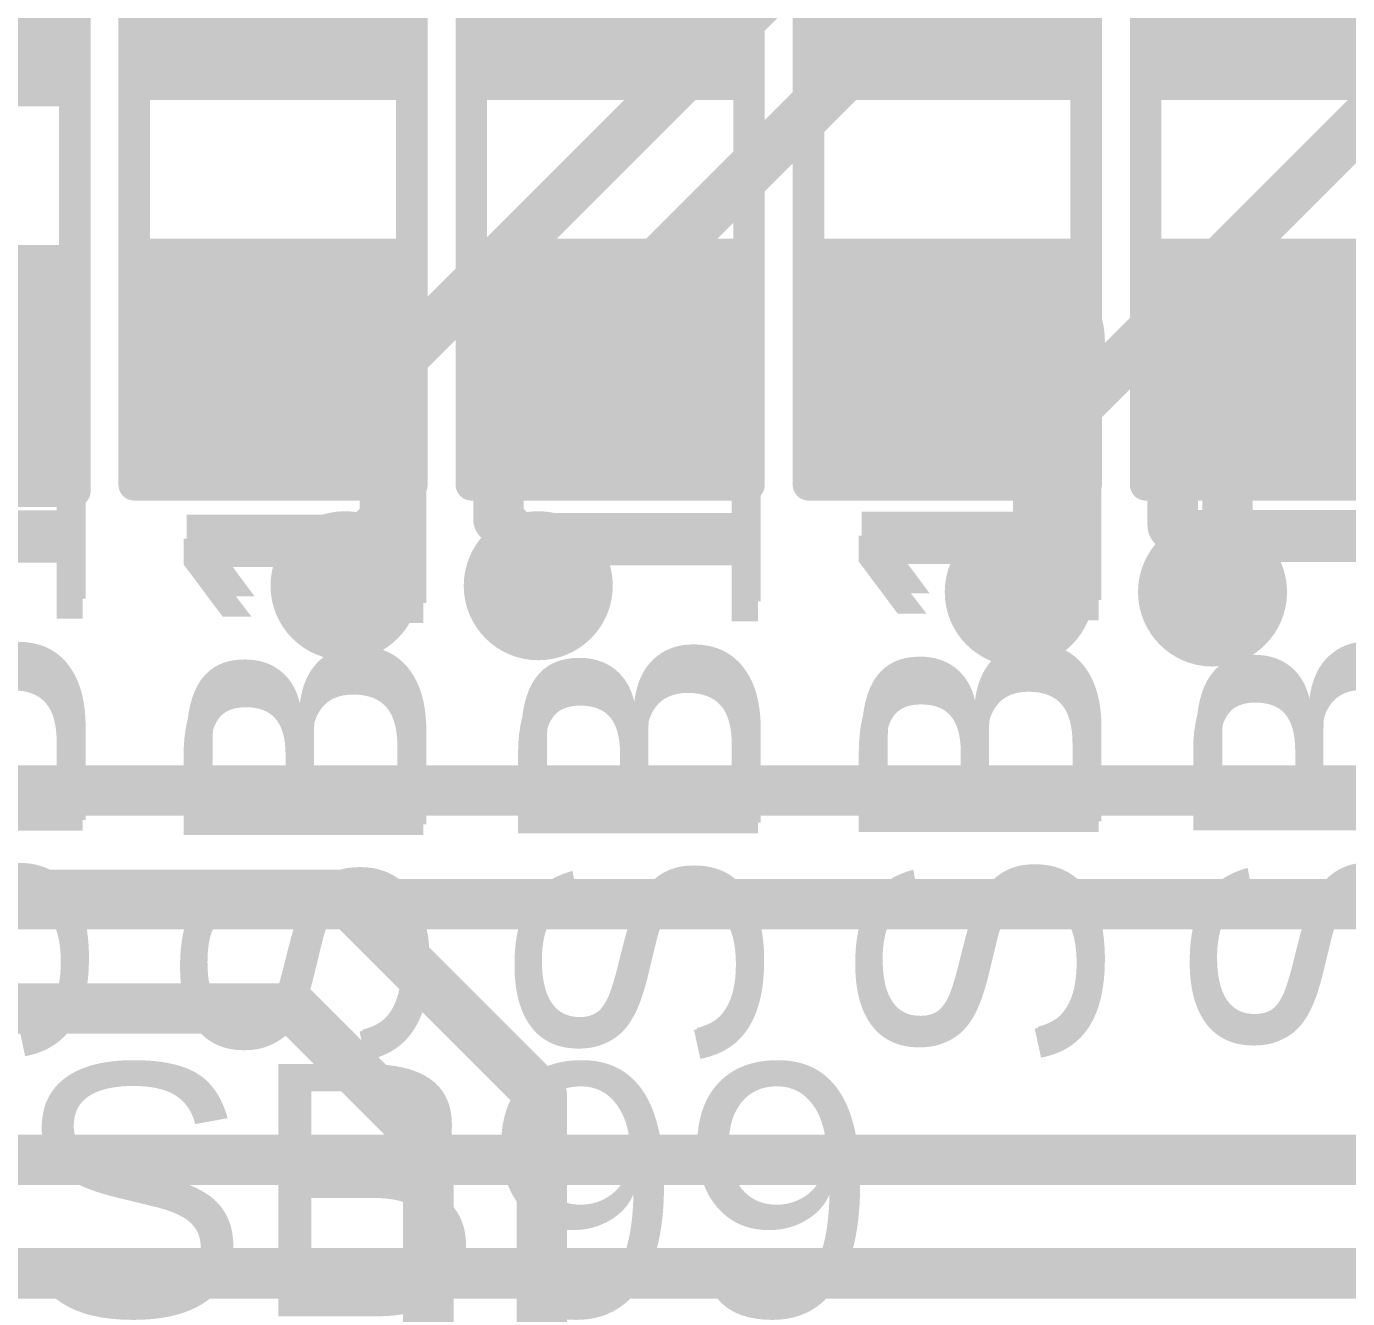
# Model space of a CAD drawing. Header units: millimetres. Extents: x -0.71 to 2.98, y -0.65 to 2.9.
# Drawn here: x 0.7396 to 0.949, y 0.768 to 0.9697 of the extents above; entities that cross this region are included whole.
import ezdxf

# ---------------------------------------------------------------- set-up
doc = ezdxf.new("R2010")
doc.units = ezdxf.units.MM
doc.header["$MEASUREMENT"] = 0
for name, color, linetype in [('BottomLayer', 5, 'Continuous'), ('BottomSolder', 6, 'Continuous'), ('Mechanical2', 216, 'Continuous'), ('TopLayer', 1, 'Continuous'), ('TopOverlay', 2, 'Continuous'), ('TopPaste', 8, 'Continuous'), ('TopSolder', 216, 'Continuous'), ('ViaHoleLayer', 16, 'Continuous')]:
    doc.layers.add(name, color=color, linetype=linetype)
doc.styles.add('Arial', font='', dxfattribs={"height": 0.2})
doc.styles.get('Arial').set_extended_font_data('Arial')

# ---------------------------------------------------------------- blocks, each defined once
blk = doc.blocks.new('SOLDER_BRIDGE_278')
at = {"layer": 'TopLayer'}
for points in [[(-0.045, -0.0175), (-0.045, 0.0175), (-0.015, 0.0175), (-0.015, -0.0175)], [(0.015, -0.0175), (0.015, 0.0175), (0.045, 0.0175), (0.045, -0.0175)]]:
    blk.add_hatch(color=1, dxfattribs=at).paths.add_polyline_path(points)
at = {"layer": 'TopPaste'}
for points in [[(-0.045, -0.0175), (-0.045, 0.0175), (-0.015, 0.0175), (-0.015, -0.0175)], [(0.015, -0.0175), (0.015, 0.0175), (0.045, 0.0175), (0.045, -0.0175)]]:
    blk.add_hatch(color=8, dxfattribs=at).paths.add_polyline_path(points)
at = {"layer": 'TopSolder'}
for points in [[(-0.049, -0.0215), (-0.049, 0.0215), (-0.011, 0.0215), (-0.011, -0.0215)], [(0.011, -0.0215), (0.011, 0.0215), (0.049, 0.0215), (0.049, -0.0215)]]:
    blk.add_hatch(color=216, dxfattribs=at).paths.add_polyline_path(points)
at = {"layer": 'TopOverlay', "const_width": 0.005}
for points in [[(-0.05, 0.022), (-0.05, -0.022)], [(-0.05, 0.022), (0.05, 0.022)], [(0.05, 0.022), (0.05, -0.022)], [(-0.05, -0.022), (0.05, -0.022)]]:
    blk.add_lwpolyline(points, dxfattribs=at)
at = {"layer": 'TopOverlay', "const_width": 0.0025}
for points in [[(-0.05125, 0.022, 1), (-0.04875, 0.022, 1)], [(-0.05125, 0.022, 1), (-0.04875, 0.022, 1)], [(0.04875, 0.022, 1), (0.05125, 0.022, 1)], [(0.04875, 0.022, 1), (0.05125, 0.022, 1)], [(-0.05125, -0.022, 1), (-0.04875, -0.022, 1)], [(-0.05125, -0.022, 1), (-0.04875, -0.022, 1)], [(0.04875, -0.022, 1), (0.05125, -0.022, 1)], [(0.04875, -0.022, 1), (0.05125, -0.022, 1)]]:
    blk.add_lwpolyline(points, format="xyb", close=True, dxfattribs=at)
at = {"layer": 'TopOverlay'}
blk.add_text('SB17', height=0.038, dxfattribs=at).set_placement((-0.142828, -0.023544))
blk = doc.blocks.new('SOLDER_BRIDGE_279')
at = {"layer": 'TopLayer'}
for points in [[(-0.045, -0.0175), (-0.045, 0.0175), (-0.015, 0.0175), (-0.015, -0.0175)], [(0.015, -0.0175), (0.015, 0.0175), (0.045, 0.0175), (0.045, -0.0175)]]:
    blk.add_hatch(color=1, dxfattribs=at).paths.add_polyline_path(points)
at = {"layer": 'TopPaste'}
for points in [[(-0.045, -0.0175), (-0.045, 0.0175), (-0.015, 0.0175), (-0.015, -0.0175)], [(0.015, -0.0175), (0.015, 0.0175), (0.045, 0.0175), (0.045, -0.0175)]]:
    blk.add_hatch(color=8, dxfattribs=at).paths.add_polyline_path(points)
at = {"layer": 'TopSolder'}
for points in [[(-0.049, -0.0215), (-0.049, 0.0215), (-0.011, 0.0215), (-0.011, -0.0215)], [(0.011, -0.0215), (0.011, 0.0215), (0.049, 0.0215), (0.049, -0.0215)]]:
    blk.add_hatch(color=216, dxfattribs=at).paths.add_polyline_path(points)
at = {"layer": 'TopOverlay', "const_width": 0.005}
for points in [[(-0.05, 0.022), (-0.05, -0.022)], [(-0.05, 0.022), (0.05, 0.022)], [(0.05, 0.022), (0.05, -0.022)], [(-0.05, -0.022), (0.05, -0.022)]]:
    blk.add_lwpolyline(points, dxfattribs=at)
at = {"layer": 'TopOverlay', "const_width": 0.0025}
for points in [[(-0.05125, 0.022, 1), (-0.04875, 0.022, 1)], [(-0.05125, 0.022, 1), (-0.04875, 0.022, 1)], [(0.04875, 0.022, 1), (0.05125, 0.022, 1)], [(0.04875, 0.022, 1), (0.05125, 0.022, 1)], [(-0.05125, -0.022, 1), (-0.04875, -0.022, 1)], [(-0.05125, -0.022, 1), (-0.04875, -0.022, 1)], [(0.04875, -0.022, 1), (0.05125, -0.022, 1)], [(0.04875, -0.022, 1), (0.05125, -0.022, 1)]]:
    blk.add_lwpolyline(points, format="xyb", close=True, dxfattribs=at)
at = {"layer": 'TopOverlay'}
blk.add_text('SB16', height=0.038, dxfattribs=at).set_placement((-0.14312, -0.02397))
blk = doc.blocks.new('SOLDER_BRIDGE_280')
at = {"layer": 'TopLayer'}
for points in [[(-0.045, -0.0175), (-0.045, 0.0175), (-0.015, 0.0175), (-0.015, -0.0175)], [(0.015, -0.0175), (0.015, 0.0175), (0.045, 0.0175), (0.045, -0.0175)]]:
    blk.add_hatch(color=1, dxfattribs=at).paths.add_polyline_path(points)
at = {"layer": 'TopPaste'}
for points in [[(-0.045, -0.0175), (-0.045, 0.0175), (-0.015, 0.0175), (-0.015, -0.0175)], [(0.015, -0.0175), (0.015, 0.0175), (0.045, 0.0175), (0.045, -0.0175)]]:
    blk.add_hatch(color=8, dxfattribs=at).paths.add_polyline_path(points)
at = {"layer": 'TopSolder'}
for points in [[(-0.049, -0.0215), (-0.049, 0.0215), (-0.011, 0.0215), (-0.011, -0.0215)], [(0.011, -0.0215), (0.011, 0.0215), (0.049, 0.0215), (0.049, -0.0215)]]:
    blk.add_hatch(color=216, dxfattribs=at).paths.add_polyline_path(points)
at = {"layer": 'TopOverlay', "const_width": 0.005}
for points in [[(-0.05, 0.022), (-0.05, -0.022)], [(-0.05, 0.022), (0.05, 0.022)], [(0.05, 0.022), (0.05, -0.022)], [(-0.05, -0.022), (0.05, -0.022)]]:
    blk.add_lwpolyline(points, dxfattribs=at)
at = {"layer": 'TopOverlay', "const_width": 0.0025}
for points in [[(-0.05125, 0.022, 1), (-0.04875, 0.022, 1)], [(-0.05125, 0.022, 1), (-0.04875, 0.022, 1)], [(0.04875, 0.022, 1), (0.05125, 0.022, 1)], [(0.04875, 0.022, 1), (0.05125, 0.022, 1)], [(-0.05125, -0.022, 1), (-0.04875, -0.022, 1)], [(-0.05125, -0.022, 1), (-0.04875, -0.022, 1)], [(0.04875, -0.022, 1), (0.05125, -0.022, 1)], [(0.04875, -0.022, 1), (0.05125, -0.022, 1)]]:
    blk.add_lwpolyline(points, format="xyb", close=True, dxfattribs=at)
at = {"layer": 'TopOverlay'}
blk.add_text('SB15', height=0.038, dxfattribs=at).set_placement((-0.143311, -0.023401))
blk = doc.blocks.new('SOLDER_BRIDGE_281')
at = {"layer": 'TopLayer'}
for points in [[(-0.045, -0.0175), (-0.045, 0.0175), (-0.015, 0.0175), (-0.015, -0.0175)], [(0.015, -0.0175), (0.015, 0.0175), (0.045, 0.0175), (0.045, -0.0175)]]:
    blk.add_hatch(color=1, dxfattribs=at).paths.add_polyline_path(points)
at = {"layer": 'TopPaste'}
for points in [[(-0.045, -0.0175), (-0.045, 0.0175), (-0.015, 0.0175), (-0.015, -0.0175)], [(0.015, -0.0175), (0.015, 0.0175), (0.045, 0.0175), (0.045, -0.0175)]]:
    blk.add_hatch(color=8, dxfattribs=at).paths.add_polyline_path(points)
at = {"layer": 'TopSolder'}
for points in [[(-0.049, -0.0215), (-0.049, 0.0215), (-0.011, 0.0215), (-0.011, -0.0215)], [(0.011, -0.0215), (0.011, 0.0215), (0.049, 0.0215), (0.049, -0.0215)]]:
    blk.add_hatch(color=216, dxfattribs=at).paths.add_polyline_path(points)
at = {"layer": 'TopOverlay', "const_width": 0.005}
for points in [[(-0.05, 0.022), (-0.05, -0.022)], [(-0.05, 0.022), (0.05, 0.022)], [(0.05, 0.022), (0.05, -0.022)], [(-0.05, -0.022), (0.05, -0.022)]]:
    blk.add_lwpolyline(points, dxfattribs=at)
at = {"layer": 'TopOverlay', "const_width": 0.0025}
for points in [[(-0.05125, 0.022, 1), (-0.04875, 0.022, 1)], [(-0.05125, 0.022, 1), (-0.04875, 0.022, 1)], [(0.04875, 0.022, 1), (0.05125, 0.022, 1)], [(0.04875, 0.022, 1), (0.05125, 0.022, 1)], [(-0.05125, -0.022, 1), (-0.04875, -0.022, 1)], [(-0.05125, -0.022, 1), (-0.04875, -0.022, 1)], [(0.04875, -0.022, 1), (0.05125, -0.022, 1)], [(0.04875, -0.022, 1), (0.05125, -0.022, 1)]]:
    blk.add_lwpolyline(points, format="xyb", close=True, dxfattribs=at)
at = {"layer": 'TopOverlay'}
blk.add_text('SB14', height=0.038, dxfattribs=at).set_placement((-0.14357, -0.02383))
blk = doc.blocks.new('SOLDER_BRIDGE_282')
at = {"layer": 'TopLayer'}
for points in [[(-0.045, -0.0175), (-0.045, 0.0175), (-0.015, 0.0175), (-0.015, -0.0175)], [(0.015, -0.0175), (0.015, 0.0175), (0.045, 0.0175), (0.045, -0.0175)]]:
    blk.add_hatch(color=1, dxfattribs=at).paths.add_polyline_path(points)
at = {"layer": 'TopPaste'}
for points in [[(-0.045, -0.0175), (-0.045, 0.0175), (-0.015, 0.0175), (-0.015, -0.0175)], [(0.015, -0.0175), (0.015, 0.0175), (0.045, 0.0175), (0.045, -0.0175)]]:
    blk.add_hatch(color=8, dxfattribs=at).paths.add_polyline_path(points)
at = {"layer": 'TopSolder'}
for points in [[(-0.049, -0.0215), (-0.049, 0.0215), (-0.011, 0.0215), (-0.011, -0.0215)], [(0.011, -0.0215), (0.011, 0.0215), (0.049, 0.0215), (0.049, -0.0215)]]:
    blk.add_hatch(color=216, dxfattribs=at).paths.add_polyline_path(points)
at = {"layer": 'TopOverlay', "const_width": 0.005}
for points in [[(-0.05, 0.022), (-0.05, -0.022)], [(-0.05, 0.022), (0.05, 0.022)], [(0.05, 0.022), (0.05, -0.022)], [(-0.05, -0.022), (0.05, -0.022)]]:
    blk.add_lwpolyline(points, dxfattribs=at)
at = {"layer": 'TopOverlay', "const_width": 0.0025}
for points in [[(-0.05125, 0.022, 1), (-0.04875, 0.022, 1)], [(-0.05125, 0.022, 1), (-0.04875, 0.022, 1)], [(0.04875, 0.022, 1), (0.05125, 0.022, 1)], [(0.04875, 0.022, 1), (0.05125, 0.022, 1)], [(-0.05125, -0.022, 1), (-0.04875, -0.022, 1)], [(-0.05125, -0.022, 1), (-0.04875, -0.022, 1)], [(0.04875, -0.022, 1), (0.05125, -0.022, 1)], [(0.04875, -0.022, 1), (0.05125, -0.022, 1)]]:
    blk.add_lwpolyline(points, format="xyb", close=True, dxfattribs=at)
at = {"layer": 'TopOverlay'}
blk.add_text('SB13', height=0.038, dxfattribs=at).set_placement((-0.1419, -0.02326))

msp = doc.modelspace()

# ---------------------------------------------------------------- hatches: boundary and pattern name
at = {"layer": 'BottomLayer'}
h = msp.add_hatch(color=5, dxfattribs=at)
edge = h.paths.add_edge_path()
edge.add_arc((0.79012, 0.881), 0.01181, 0, 360)
h = msp.add_hatch(color=5, dxfattribs=at)
edge = h.paths.add_edge_path()
edge.add_arc((0.82074, 0.881), 0.01181, 0, 360)
h = msp.add_hatch(color=5, dxfattribs=at)
edge = h.paths.add_edge_path()
edge.add_arc((0.89697, 0.88), 0.01181, 0, 360)
h = msp.add_hatch(color=5, dxfattribs=at)
edge = h.paths.add_edge_path()
edge.add_arc((0.9276, 0.88), 0.01181, 0, 360)
at = {"layer": 'BottomSolder'}
h = msp.add_hatch(color=6, dxfattribs=at)
edge = h.paths.add_edge_path()
edge.add_arc((0.79012, 0.881), 0.00791, 0, 360)
h = msp.add_hatch(color=6, dxfattribs=at)
edge = h.paths.add_edge_path()
edge.add_arc((0.82074, 0.881), 0.00791, 0, 360)
h = msp.add_hatch(color=6, dxfattribs=at)
edge = h.paths.add_edge_path()
edge.add_arc((0.89697, 0.88), 0.00791, 0, 360)
h = msp.add_hatch(color=6, dxfattribs=at)
edge = h.paths.add_edge_path()
edge.add_arc((0.9276, 0.88), 0.00791, 0, 360)
at = {"layer": 'TopLayer'}
h = msp.add_hatch(color=1, dxfattribs=at)
edge = h.paths.add_edge_path()
edge.add_arc((0.79012, 0.881), 0.01181, 0, 360)
h = msp.add_hatch(color=1, dxfattribs=at)
edge = h.paths.add_edge_path()
edge.add_arc((0.82074, 0.881), 0.01181, 0, 360)
h = msp.add_hatch(color=1, dxfattribs=at)
edge = h.paths.add_edge_path()
edge.add_arc((0.89697, 0.88), 0.01181, 0, 360)
h = msp.add_hatch(color=1, dxfattribs=at)
edge = h.paths.add_edge_path()
edge.add_arc((0.9276, 0.88), 0.01181, 0, 360)
at = {"layer": 'TopSolder'}
h = msp.add_hatch(color=216, dxfattribs=at)
edge = h.paths.add_edge_path()
edge.add_arc((0.79012, 0.881), 0.00791, 0, 360)
h = msp.add_hatch(color=216, dxfattribs=at)
edge = h.paths.add_edge_path()
edge.add_arc((0.82074, 0.881), 0.00791, 0, 360)
h = msp.add_hatch(color=216, dxfattribs=at)
edge = h.paths.add_edge_path()
edge.add_arc((0.89697, 0.88), 0.00791, 0, 360)
h = msp.add_hatch(color=216, dxfattribs=at)
edge = h.paths.add_edge_path()
edge.add_arc((0.9276, 0.88), 0.00791, 0, 360)
at = {"layer": 'ViaHoleLayer'}
h = msp.add_hatch(color=16, dxfattribs=at)
edge = h.paths.add_edge_path()
edge.add_arc((0.79012, 0.881), 0.00591, 0, 360)
h = msp.add_hatch(color=16, dxfattribs=at)
edge = h.paths.add_edge_path()
edge.add_arc((0.82074, 0.881), 0.00591, 0, 360)
h = msp.add_hatch(color=16, dxfattribs=at)
edge = h.paths.add_edge_path()
edge.add_arc((0.89697, 0.88), 0.00591, 0, 360)
h = msp.add_hatch(color=16, dxfattribs=at)
edge = h.paths.add_edge_path()
edge.add_arc((0.9276, 0.88), 0.00591, 0, 360)

# ---------------------------------------------------------------- linework, layer by layer
at = {"layer": 'BottomLayer', "const_width": 0.008}
for points in [[(0.79643, 0.9144), (0.89533, 1.01331)], [(0.81443, 0.90695), (0.90279, 0.99531)], [(0.89996, 0.90326), (0.96102, 0.96431)], [(0.92997, 0.90781), (0.96847, 0.94631)], [(0.79643, 0.89154), (0.79643, 0.9144)], [(0.81443, 0.89154), (0.81443, 0.90695)], [(0.92997, 0.88238), (0.92997, 0.90781)], [(0.89996, 0.88299), (0.89996, 0.90326)], [(0.79012, 0.88523), (0.79643, 0.89154)], [(0.81443, 0.89154), (0.82074, 0.88523)], [(0.79012, 0.881), (0.79012, 0.88523)], [(0.82074, 0.881), (0.82074, 0.88523)], [(0.89697, 0.88), (0.89996, 0.88299)], [(0.9276, 0.88), (0.92997, 0.88238)], [(0.72092, 0.84853), (0.98253, 0.84853)], [(0.71347, 0.83053), (0.98999, 0.83053)], [(0.65675, 0.79001), (0.99201, 0.79001)], [(0.6493, 0.77201), (0.99947, 0.77201)]]:
    msp.add_lwpolyline(points, dxfattribs=at)
at = {"layer": 'BottomLayer', "const_width": 0.004}
for points in [[(0.79443, 0.9144, 1), (0.79843, 0.9144, 1)], [(0.79443, 0.9144, 1), (0.79843, 0.9144, 1)], [(0.81243, 0.90695, 1), (0.81643, 0.90695, 1)], [(0.81243, 0.90695, 1), (0.81643, 0.90695, 1)], [(0.92797, 0.90781, 1), (0.93197, 0.90781, 1)], [(0.92797, 0.90781, 1), (0.93197, 0.90781, 1)], [(0.89796, 0.90326, 1), (0.90196, 0.90326, 1)], [(0.89796, 0.90326, 1), (0.90196, 0.90326, 1)], [(0.79443, 0.89154, 1), (0.79843, 0.89154, 1)], [(0.79443, 0.89154, 1), (0.79843, 0.89154, 1)], [(0.81243, 0.89154, 1), (0.81643, 0.89154, 1)], [(0.81243, 0.89154, 1), (0.81643, 0.89154, 1)], [(0.78812, 0.88523, 1), (0.79212, 0.88523, 1)], [(0.78812, 0.88523, 1), (0.79212, 0.88523, 1)], [(0.81874, 0.88523, 1), (0.82274, 0.88523, 1)], [(0.81874, 0.88523, 1), (0.82274, 0.88523, 1)], [(0.89796, 0.88299, 1), (0.90196, 0.88299, 1)], [(0.89796, 0.88299, 1), (0.90196, 0.88299, 1)], [(0.92797, 0.88238, 1), (0.93197, 0.88238, 1)], [(0.92797, 0.88238, 1), (0.93197, 0.88238, 1)], [(0.78812, 0.881, 1), (0.79212, 0.881, 1)], [(0.81874, 0.881, 1), (0.82274, 0.881, 1)], [(0.89497, 0.88, 1), (0.89897, 0.88, 1)], [(0.9256, 0.88, 1), (0.9296, 0.88, 1)]]:
    msp.add_lwpolyline(points, format="xyb", close=True, dxfattribs=at)
at = {"layer": 'Mechanical2', "const_width": 0.01}
msp.add_lwpolyline([(2.97335, 1.12706, 1), (-0.56996, 1.12706, 1)], format="xyb", close=True, dxfattribs=at)
at = {"layer": 'TopLayer', "const_width": 0.008}
for points in [[(0.77871, 0.917), (0.78121, 0.917)], [(0.78121, 0.917), (0.79643, 0.90179)], [(0.81443, 0.90179), (0.82964, 0.917)], [(0.82964, 0.917), (0.83214, 0.917)], [(0.88557, 0.917), (0.88807, 0.917)], [(0.88807, 0.917), (0.90329, 0.90179)], [(0.92129, 0.90179), (0.9365, 0.917)], [(0.9365, 0.917), (0.939, 0.917)], [(0.79643, 0.89154), (0.79643, 0.90179)], [(0.81443, 0.89154), (0.81443, 0.90179)], [(0.90329, 0.89054), (0.90329, 0.90179)], [(0.92129, 0.89054), (0.92129, 0.90179)], [(0.69073, 0.832), (0.78946, 0.832)], [(0.78946, 0.832), (0.82131, 0.80014)], [(0.69819, 0.814), (0.782, 0.814)], [(0.782, 0.814), (0.80331, 0.79269)], [(0.82131, 0.72454), (0.82131, 0.80014)], [(0.80331, 0.72454), (0.80331, 0.79269)]]:
    msp.add_lwpolyline(points, dxfattribs=at)
at = {"layer": 'TopLayer', "const_width": 0.004}
for points in [[(0.77671, 0.917, 1), (0.78071, 0.917, 1)], [(0.77921, 0.917, 1), (0.78321, 0.917, 1)], [(0.77921, 0.917, 1), (0.78321, 0.917, 1)], [(0.82764, 0.917, 1), (0.83164, 0.917, 1)], [(0.82764, 0.917, 1), (0.83164, 0.917, 1)], [(0.83014, 0.917, 1), (0.83414, 0.917, 1)], [(0.88357, 0.917, 1), (0.88757, 0.917, 1)], [(0.88607, 0.917, 1), (0.89007, 0.917, 1)], [(0.88607, 0.917, 1), (0.89007, 0.917, 1)], [(0.9345, 0.917, 1), (0.9385, 0.917, 1)], [(0.9345, 0.917, 1), (0.9385, 0.917, 1)], [(0.937, 0.917, 1), (0.941, 0.917, 1)], [(0.79443, 0.90179, 1), (0.79843, 0.90179, 1)], [(0.79443, 0.90179, 1), (0.79843, 0.90179, 1)], [(0.81243, 0.90179, 1), (0.81643, 0.90179, 1)], [(0.81243, 0.90179, 1), (0.81643, 0.90179, 1)], [(0.90129, 0.90179, 1), (0.90529, 0.90179, 1)], [(0.90129, 0.90179, 1), (0.90529, 0.90179, 1)], [(0.91929, 0.90179, 1), (0.92329, 0.90179, 1)], [(0.91929, 0.90179, 1), (0.92329, 0.90179, 1)], [(0.79443, 0.89154, 1), (0.79843, 0.89154, 1)], [(0.81243, 0.89154, 1), (0.81643, 0.89154, 1)], [(0.90129, 0.89054, 1), (0.90529, 0.89054, 1)], [(0.91929, 0.89054, 1), (0.92329, 0.89054, 1)], [(0.78746, 0.832, 1), (0.79146, 0.832, 1)], [(0.78746, 0.832, 1), (0.79146, 0.832, 1)], [(0.78, 0.814, 1), (0.784, 0.814, 1)], [(0.78, 0.814, 1), (0.784, 0.814, 1)], [(0.81931, 0.80014, 1), (0.82331, 0.80014, 1)], [(0.81931, 0.80014, 1), (0.82331, 0.80014, 1)], [(0.80131, 0.79269, 1), (0.80531, 0.79269, 1)], [(0.80131, 0.79269, 1), (0.80531, 0.79269, 1)]]:
    msp.add_lwpolyline(points, format="xyb", close=True, dxfattribs=at)

# ---------------------------------------------------------------- block references
at = {"rotation": 90}
for name, p in [('SOLDER_BRIDGE_281', (0.77871, 0.947)), ('SOLDER_BRIDGE_280', (0.83214, 0.947)), ('SOLDER_BRIDGE_279', (0.88557, 0.947)), ('SOLDER_BRIDGE_278', (0.939, 0.947)), ('SOLDER_BRIDGE_282', (0.72529, 0.946))]:
    msp.add_blockref(name, p, dxfattribs=at)

# ---------------------------------------------------------------- texts
at = {"layer": 'TopOverlay', "style": 'Arial'}
for s, p in [('SB13', (0.749, 0.8041)), ('SB14', (0.803, 0.80343)), ('SB15', (0.856, 0.80369)), ('SB16', (0.91, 0.80388)), ('SB17', (0.963, 0.80417))]:
    msp.add_text(s, height=0.038, rotation=90, dxfattribs=at).set_placement(p)
msp.add_text('SB99', height=0.04, dxfattribs=at).set_placement((0.73771, 0.7652))

doc.saveas('drawing.dxf')
